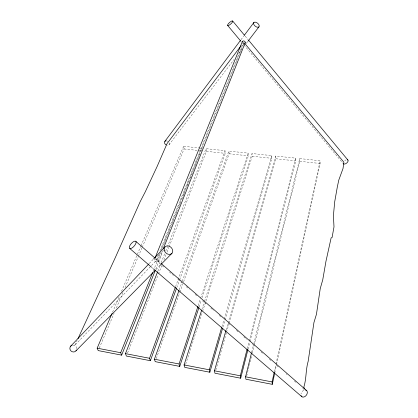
<?xml version="1.0" encoding="UTF-8"?>
<svg xmlns="http://www.w3.org/2000/svg" width="418" height="418" viewBox="0 0 418 418"><rect width="100%" height="100%" fill="white"/><g stroke="black" fill="none" stroke-linecap="round" stroke-linejoin="round"><path stroke-width="0.31" stroke-dasharray="2.09 1.57" d="M276.564 364.548L320.099 163.48L320.157 160.742L299.748 158.584L253.585 344.542M274.318 371.722L275.838 364.71M275.979 364.073L320.157 160.742M274.772 372.851L276.429 365.191M246.683 376.054L251.537 356.418M252.32 353.252L254.201 345.649M254.358 345.017L299.774 161.311L299.748 158.584M251.699 352.134L253.428 345.174M247.257 348.586L249.029 341.626M249.191 340.994L295.704 158.156L275.671 156.039L228.233 322.445M248.052 349.15L249.812 342.201M249.969 341.569L295.745 160.878L295.704 158.156M226.086 329.98L228.056 323.072L230.506 325.241M215.829 370.087L226.326 333.089M226.504 332.462L228.996 323.678M229.174 323.051L275.791 158.751L275.671 156.039M222.94 327.069L271.836 158.328L271.7 155.616L252.033 153.537L204.459 301.519M221.921 326.599L223.928 319.707M224.111 319.08L271.7 155.616M185.712 364.256L202.396 312.1M202.594 311.478L252.247 156.238L252.033 153.537M201.863 309.602L204.261 302.141M199.125 306.943L201.345 300.129M202.15 297.653L248.365 155.82L248.13 153.129L228.818 151.086L182.07 281.857M198.174 305.678L200.405 298.86M200.609 298.238L248.13 153.129M156.301 358.566L179.698 292.762M179.918 292.145L229.121 153.767L228.818 151.086M179.218 289.836L181.851 282.469M176.746 287.704L179.406 280.342M179.625 279.731L225.307 153.359L224.988 150.679L206.017 148.677L167.644 246.301M175.581 286.628L224.988 150.679M127.568 353.017L158.203 274.657M158.443 274.046L161.766 265.545M163.903 260.08L166.04 254.609M166.991 252.179L168.888 247.32M169.128 246.714L206.408 151.342L206.017 148.677M157.868 271.162L159.775 266.308M161.207 262.671L164.781 253.574M165.737 251.15L167.404 246.907M155.783 269.098L163.475 249.708M153.364 270.812L160.627 252.618M162.32 248.37L177.572 210.155M178.538 207.725L180.717 202.265M181.684 199.841L183.863 194.38M184.103 193.774L187.008 186.496M187.254 185.89L190.153 178.606M190.399 178L193.304 170.722M193.544 170.116L195.964 164.049M196.209 163.443L199.109 156.165M199.355 155.559L200.562 152.523M200.807 151.917L202.26 148.28L200.332 148.076M158.359 261.166L162.21 251.484M158.464 254.74L156.034 260.801L74.644 345.451L77.095 340.644M159.922 251.103L243.49 42.552L242.304 44.115M159.666 253.632L156.76 260.91L160.198 263.915M161.123 249.995L244.028 42.584M99.244 348.194L114.067 313.39M116.371 307.988L123.012 292.386M125.06 287.584L138.092 256.981M138.348 256.38L141.927 247.978M142.183 247.378L184.103 148.96L183.622 146.305L199.689 148.009M112.552 312.23L119.48 296.054M121.533 291.262L140.777 246.338M141.033 245.742L183.622 146.305M241.024 39.668L243.757 36.021M168.956 144.894L234.038 59.518M238.772 53.305L241.928 49.167M246.27 43.477L247.451 41.925M149.2 263.559L153.239 259.312M156.008 269.511L159.211 266.256M184.103 148.96L201.387 150.809M206.408 151.342L225.307 153.359M229.121 153.767L248.365 155.82M252.247 156.238L271.836 158.328M275.791 158.751L295.745 160.878M299.774 161.311L320.099 163.48M152.074 267.703L153.563 268.978M155.6 258.648L160.507 262.938M162.168 265.629L164.624 267.776M169.541 272.061L173.475 275.493M177.901 279.355L181.835 282.782M186.261 286.644L189.208 289.219M195.107 294.366L197.568 296.508M202.484 300.798L205.928 303.797M210.844 308.087L213.791 310.663M219.199 315.381L222.151 317.952M236.41 330.387L238.866 332.535M243.783 336.824L246.735 339.395M252.634 344.542L254.599 346.256M260.994 351.831L263.45 353.978M269.349 359.125L271.81 361.267M276.726 365.557L279.182 367.699M286.069 373.708L287.051 374.565M294.424 380.997L296.393 382.71M302.784 388.285L304.748 390.004A3.919 2.785 -54.3 0 0 300.976 393.965M242.68 43.404L243.516 44.407M243.934 44.904L342.922 163.208M245.173 36.089L248.088 39.605M72.957 345.09A3.532 3.36 47.1 0 1 76.698 349.239M169.138 142.82A2.701 1.944 37.2 0 1 167.383 145.349M165.873 140.887A2.701 1.944 37.2 0 1 167.743 141.331M243.84 43.556A1.547 1.275 23.5 0 1 243.077 43.331M344.725 160.674A2.931 1.541 -38.4 0 1 345.994 159.937M154.738 260.916A2.153 1.191 21.4 0 0 158.244 261.454A2.153 1.191 21.4 0 0 155.971 259.202A2.153 1.191 21.4 0 0 154.738 260.916"/><path stroke-width="0.63" d="M251.542 352.766L245.575 376.801L245.899 379.225L272.285 384.341L272.102 381.921L274.177 372.36M272.285 384.341L274.772 372.851M225.908 330.607L214.455 370.797L214.941 373.222L240.69 378.212L240.334 375.792L247.095 349.218M240.69 378.212L247.89 349.782M201.664 310.224L184.077 364.935L184.719 367.365L209.852 372.234L222.575 328.323M209.852 372.234L209.34 369.81L221.739 327.221M178.998 290.453L154.42 359.214L155.209 361.643L179.75 366.398L198.921 307.564M179.75 366.398L179.082 363.974L197.97 306.3M157.633 271.768L125.452 353.628L126.382 356.052L150.355 360.703L176.521 288.315M150.355 360.703L149.545 358.273L175.356 287.239M112.04 313.427L97.159 348.168L98.22 350.597L121.643 355.138L155.303 270.31M121.643 355.138L120.692 352.708L152.638 272.635M163.412 248.459L245.22 42.673M155.12 257.786L242.383 41.497M78.03 338.58L115.535 257.107L140.187 201.664L145.224 191.94L157.189 166.327L167.064 143.583L241.123 45.677M164.906 141.331L240.632 40.191M244.149 35.499L253.904 22.467M247.848 41.408L258.894 26.919A3.349 1.886 39 0 0 256.349 22.467A3.349 1.886 39 0 0 253.94 24.704A3.349 1.886 39 0 0 258.894 26.919M70.642 346.224L148.751 264.035M153.688 258.836L164.911 247.028M75.982 350.833L155.094 270.441M159.666 265.791L172.012 253.245M97.159 348.168L120.692 352.708M125.452 353.628L149.545 358.273M154.42 359.214L179.082 363.974M184.077 364.935L209.34 369.81M214.455 370.797L240.334 375.792M245.575 376.801L272.102 381.921M129.81 248.522L151.582 267.274M154.054 269.406L301.984 396.828M135.965 241.494A4.708 1.923 -48.7 0 1 131.999 247.989A4.708 1.923 -48.7 0 1 130.155 245.079A4.708 1.923 -48.7 0 1 135.965 241.494L155.109 258.219M160.998 263.366L306.796 390.725M244.864 43.587L343.889 162.205L343.032 168.475L338.768 180.137L337.31 187.029L334.708 201.763L333.412 215.625L333.998 226.869L332.085 237.529L331.129 237.899L325.977 261.219L322.748 279.788L320.225 288.65L316.457 314.247L313.939 322.524L308.155 361.361C305.668 369.705 306.498 378.692 303.87 386.99L304.398 388.797M227.643 25.435L241.008 41.408M232.69 21.031A3.354 0.961 -41.7 0 1 229.393 25.023A3.354 0.961 -41.7 0 1 228.427 23.659A3.354 0.961 -41.7 0 1 232.69 21.031L244.342 35.086M248.506 40.107L347.954 160.099M76.447 350.091A3.532 3.36 47.1 0 1 70.804 350.78A3.532 3.36 47.1 0 1 72.084 345.252M166.113 144.905A2.701 1.944 37.2 0 1 164.478 142.538A2.701 1.944 37.2 0 1 165.873 140.887M242.236 42.145A1.547 1.275 23.5 0 1 244.216 41.053A1.547 1.275 23.5 0 1 244.875 43.237M305.542 390.01A3.919 2.785 -54.3 0 1 306.237 395.371A3.919 2.785 -54.3 0 1 301.07 395.679M347.18 159.728A2.931 1.541 -38.4 0 1 347.139 162.633A2.931 1.541 -38.4 0 1 343.34 163.704M164.227 250.058A4.723 3.809 44.3 0 0 171.27 253.904A4.723 3.809 44.3 0 0 169.854 246.495A4.723 3.809 44.3 0 0 164.227 250.058"/></g></svg>
